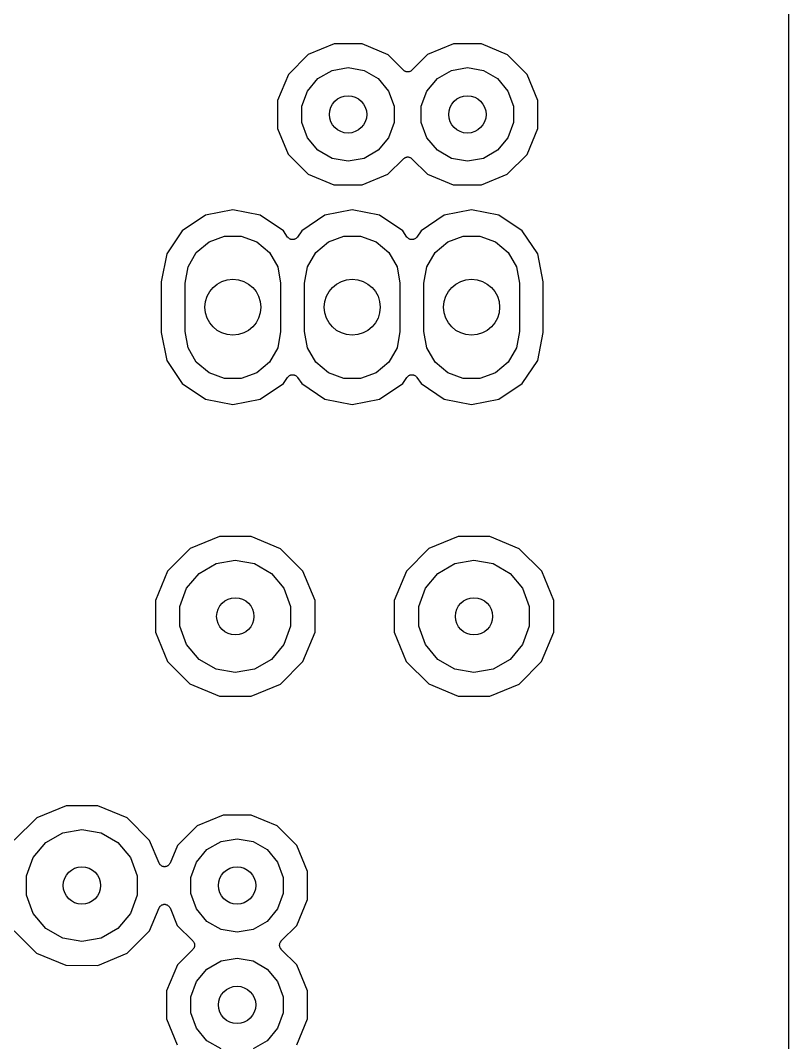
# Model space of a CAD drawing. Extents: x 74 to 224, y -146 to -46.
# Drawn here: x 207.73 to 224.08, y -110.28 to -88.53 of the extents above; entities that cross this region are included whole.
import ezdxf

# ---------------------------------------------------------------- set-up
doc = ezdxf.new("R2010")
doc.units = 0
doc.header["$MEASUREMENT"] = 0
doc.layers.add('BLACK', color=7, linetype='CONTINUOUS')

msp = doc.modelspace()

# ---------------------------------------------------------------- linework, layer by layer
at = {"layer": 'Black'}
for p, q in [((224.08, -46.303), (224.08, -112.356)), ((214.409, -89.0252), (213.858, -89.2531)), ((215.006, -89.0257), (214.409, -89.0252)), ((215.557, -89.2545), (215.006, -89.0257)), ((216.949, -89.0252), (216.398, -89.2531)), ((217.546, -89.0257), (216.949, -89.0252)), ((218.097, -89.2545), (217.546, -89.0257)), ((213.858, -89.2531), (213.435, -89.6747)), ((215.886, -89.5841), (215.557, -89.2545)), ((216.398, -89.2531), (216.066, -89.5843)), ((218.519, -89.6769), (218.097, -89.2545)), ((214.066, -89.7626), (214.366, -89.5897)), ((214.366, -89.5897), (214.706, -89.5296)), ((214.706, -89.5296), (215.047, -89.5897)), ((215.047, -89.5897), (215.346, -89.7626)), ((215.895, -89.5905), (215.886, -89.5841)), ((215.903, -89.5984), (215.895, -89.5905)), ((215.913, -89.6031), (215.903, -89.5984)), ((215.922, -89.6095), (215.913, -89.6031)), ((215.933, -89.6123), (215.922, -89.6095)), ((215.943, -89.6171), (215.933, -89.6123)), ((216.019, -89.6124), (216.009, -89.6171)), ((216.03, -89.6096), (216.019, -89.6124)), ((216.039, -89.6032), (216.03, -89.6096)), ((216.049, -89.5985), (216.039, -89.6032)), ((216.057, -89.5907), (216.049, -89.5985)), ((216.066, -89.5843), (216.057, -89.5907)), ((216.606, -89.7626), (216.906, -89.5897)), ((216.906, -89.5897), (217.246, -89.5296)), ((217.246, -89.5296), (217.587, -89.5897)), ((217.587, -89.5897), (217.886, -89.7626)), ((213.435, -89.6747), (213.206, -90.2259)), ((213.844, -90.0276), (214.066, -89.7626)), ((215.346, -89.7626), (215.569, -90.0276)), ((215.954, -89.618), (215.943, -89.6171)), ((215.965, -89.6209), (215.954, -89.618)), ((215.976, -89.62), (215.965, -89.6209)), ((215.987, -89.6209), (215.976, -89.62)), ((215.998, -89.6181), (215.987, -89.6209)), ((216.009, -89.6171), (215.998, -89.6181)), ((216.384, -90.0276), (216.606, -89.7626)), ((217.886, -89.7626), (218.109, -90.0276)), ((218.747, -90.2285), (218.519, -89.6769)), ((213.725, -90.3526), (213.844, -90.0276)), ((215.569, -90.0276), (215.687, -90.3526)), ((216.265, -90.3526), (216.384, -90.0276)), ((218.109, -90.0276), (218.227, -90.3526)), ((213.206, -90.2259), (213.206, -90.8227)), ((218.746, -90.8253), (218.747, -90.2285)), ((213.725, -90.6985), (213.725, -90.3526)), ((215.687, -90.3526), (215.687, -90.6985)), ((216.265, -90.6985), (216.265, -90.3526)), ((218.227, -90.3526), (218.227, -90.6985)), ((213.844, -91.0236), (213.725, -90.6985)), ((215.687, -90.6985), (215.569, -91.0236)), ((216.384, -91.0236), (216.265, -90.6985)), ((218.227, -90.6985), (218.109, -91.0236)), ((213.206, -90.8227), (213.434, -91.3743)), ((218.517, -91.3765), (218.746, -90.8253)), ((214.066, -91.2886), (213.844, -91.0236)), ((215.569, -91.0236), (215.346, -91.2886)), ((216.606, -91.2886), (216.384, -91.0236)), ((218.109, -91.0236), (217.886, -91.2886)), ((214.366, -91.4615), (214.066, -91.2886)), ((215.346, -91.2886), (215.047, -91.4615)), ((216.906, -91.4615), (216.606, -91.2886)), ((217.886, -91.2886), (217.587, -91.4615)), ((213.434, -91.3743), (213.855, -91.7967)), ((214.706, -91.5216), (214.366, -91.4615)), ((215.047, -91.4615), (214.706, -91.5216)), ((215.555, -91.7981), (215.887, -91.4669)), ((215.887, -91.4669), (215.896, -91.4605)), ((215.896, -91.4605), (215.904, -91.4527)), ((215.904, -91.4527), (215.914, -91.448)), ((215.914, -91.448), (215.923, -91.4416)), ((215.923, -91.4416), (215.934, -91.4388)), ((215.934, -91.4388), (215.944, -91.4341)), ((215.944, -91.4341), (215.955, -91.4331)), ((215.955, -91.4331), (215.965, -91.4303)), ((215.965, -91.4303), (215.977, -91.4312)), ((215.977, -91.4312), (215.988, -91.4303)), ((215.988, -91.4303), (215.998, -91.4332)), ((215.998, -91.4332), (216.009, -91.4341)), ((216.009, -91.4341), (216.019, -91.4389)), ((216.019, -91.4389), (216.03, -91.4417)), ((216.03, -91.4417), (216.039, -91.4481)), ((216.039, -91.4481), (216.049, -91.4528)), ((216.049, -91.4528), (216.057, -91.4607)), ((216.057, -91.4607), (216.066, -91.4671)), ((216.066, -91.4671), (216.395, -91.7967)), ((217.246, -91.5216), (216.906, -91.4615)), ((217.587, -91.4615), (217.246, -91.5216)), ((218.095, -91.7981), (218.517, -91.3765)), ((213.855, -91.7967), (214.406, -92.0255)), ((215.003, -92.026), (215.555, -91.7981)), ((216.395, -91.7967), (216.946, -92.0255)), ((217.543, -92.026), (218.095, -91.7981)), ((214.406, -92.0255), (215.003, -92.026)), ((216.946, -92.0255), (217.543, -92.026)), ((212.255, -92.5559), (211.673, -92.6717)), ((212.837, -92.6717), (212.255, -92.5559)), ((214.795, -92.5559), (214.213, -92.6717)), ((215.377, -92.6717), (214.795, -92.5559)), ((217.335, -92.5559), (216.753, -92.6717)), ((217.917, -92.6717), (217.335, -92.5559)), ((211.673, -92.6717), (211.179, -93.0015)), ((213.331, -93.0015), (212.837, -92.6717)), ((214.213, -92.6717), (213.719, -93.0015)), ((215.871, -93.0015), (215.377, -92.6717)), ((216.753, -92.6717), (216.259, -93.0015)), ((218.411, -93.0015), (217.917, -92.6717)), ((211.179, -93.0015), (210.849, -93.4951)), ((213.42, -93.134), (213.331, -93.0015)), ((213.719, -93.0015), (213.631, -93.134)), ((215.96, -93.134), (215.871, -93.0015)), ((216.259, -93.0015), (216.171, -93.134)), ((218.741, -93.4951), (218.411, -93.0015)), ((211.477, -93.4608), (211.747, -93.234)), ((211.747, -93.234), (212.079, -93.1133)), ((212.079, -93.1133), (212.432, -93.1133)), ((212.432, -93.1133), (212.763, -93.234)), ((212.763, -93.234), (213.033, -93.4608)), ((213.429, -93.144), (213.42, -93.134)), ((213.437, -93.1552), (213.429, -93.144)), ((213.444, -93.1599), (213.437, -93.1552)), ((213.45, -93.1659), (213.444, -93.1599)), ((213.462, -93.172), (213.45, -93.1659)), ((213.474, -93.1797), (213.462, -93.172)), ((213.482, -93.1817), (213.474, -93.1797)), ((213.49, -93.1854), (213.482, -93.1817)), ((213.503, -93.1869), (213.49, -93.1854)), ((213.517, -93.1902), (213.503, -93.1869)), ((213.525, -93.1893), (213.517, -93.1902)), ((213.533, -93.1902), (213.525, -93.1893)), ((213.547, -93.1869), (213.533, -93.1902)), ((213.561, -93.1854), (213.547, -93.1869)), ((213.568, -93.1817), (213.561, -93.1854)), ((213.576, -93.1797), (213.568, -93.1817)), ((213.588, -93.172), (213.576, -93.1797)), ((213.6, -93.1659), (213.588, -93.172)), ((213.606, -93.1599), (213.6, -93.1659)), ((213.613, -93.1552), (213.606, -93.1599)), ((213.621, -93.144), (213.613, -93.1552)), ((213.631, -93.134), (213.621, -93.144)), ((214.017, -93.4608), (214.287, -93.234)), ((214.287, -93.234), (214.619, -93.1133)), ((214.619, -93.1133), (214.972, -93.1133)), ((214.972, -93.1133), (215.303, -93.234)), ((215.303, -93.234), (215.573, -93.4608)), ((215.969, -93.144), (215.96, -93.134)), ((215.977, -93.1552), (215.969, -93.144)), ((215.984, -93.1599), (215.977, -93.1552)), ((215.99, -93.1659), (215.984, -93.1599)), ((216.002, -93.172), (215.99, -93.1659)), ((216.014, -93.1797), (216.002, -93.172)), ((216.022, -93.1817), (216.014, -93.1797)), ((216.03, -93.1854), (216.022, -93.1817)), ((216.043, -93.1869), (216.03, -93.1854)), ((216.057, -93.1902), (216.043, -93.1869)), ((216.065, -93.1893), (216.057, -93.1902)), ((216.073, -93.1902), (216.065, -93.1893)), ((216.087, -93.1869), (216.073, -93.1902)), ((216.101, -93.1854), (216.087, -93.1869)), ((216.108, -93.1817), (216.101, -93.1854)), ((216.116, -93.1797), (216.108, -93.1817)), ((216.128, -93.172), (216.116, -93.1797)), ((216.14, -93.1659), (216.128, -93.172)), ((216.146, -93.1599), (216.14, -93.1659)), ((216.153, -93.1552), (216.146, -93.1599)), ((216.161, -93.144), (216.153, -93.1552)), ((216.171, -93.134), (216.161, -93.144)), ((216.557, -93.4608), (216.827, -93.234)), ((216.827, -93.234), (217.159, -93.1133)), ((217.159, -93.1133), (217.512, -93.1133)), ((217.512, -93.1133), (217.843, -93.234)), ((217.843, -93.234), (218.113, -93.4608)), ((210.849, -93.4951), (210.731, -94.0899)), ((211.3, -93.7664), (211.477, -93.4608)), ((213.033, -93.4608), (213.21, -93.7664)), ((213.84, -93.7664), (214.017, -93.4608)), ((215.573, -93.4608), (215.75, -93.7664)), ((216.38, -93.7664), (216.557, -93.4608)), ((218.113, -93.4608), (218.29, -93.7664)), ((218.859, -94.0899), (218.741, -93.4951)), ((211.239, -94.1139), (211.3, -93.7664)), ((213.21, -93.7664), (213.271, -94.1139)), ((213.779, -94.1139), (213.84, -93.7664)), ((215.75, -93.7664), (215.811, -94.1139)), ((216.319, -94.1139), (216.38, -93.7664)), ((218.29, -93.7664), (218.351, -94.1139)), ((210.731, -94.0899), (210.731, -95.1655)), ((211.239, -95.1415), (211.239, -94.1139)), ((213.271, -94.1139), (213.271, -95.1415)), ((213.779, -95.1415), (213.779, -94.1139)), ((215.811, -94.1139), (215.811, -95.1415)), ((216.319, -95.1415), (216.319, -94.1139)), ((218.351, -94.1139), (218.351, -95.1415)), ((218.859, -95.1655), (218.859, -94.0899)), ((210.731, -95.1655), (210.849, -95.7603)), ((211.3, -95.489), (211.239, -95.1415)), ((213.271, -95.1415), (213.21, -95.489)), ((213.84, -95.489), (213.779, -95.1415)), ((215.811, -95.1415), (215.75, -95.489)), ((216.38, -95.489), (216.319, -95.1415)), ((218.351, -95.1415), (218.29, -95.489)), ((218.741, -95.7603), (218.859, -95.1655)), ((211.477, -95.7946), (211.3, -95.489)), ((213.21, -95.489), (213.033, -95.7946)), ((214.017, -95.7946), (213.84, -95.489)), ((215.75, -95.489), (215.573, -95.7946)), ((216.557, -95.7946), (216.38, -95.489)), ((218.29, -95.489), (218.113, -95.7946)), ((210.849, -95.7603), (211.179, -96.2539)), ((211.747, -96.0214), (211.477, -95.7946)), ((213.033, -95.7946), (212.763, -96.0214)), ((214.287, -96.0214), (214.017, -95.7946)), ((215.573, -95.7946), (215.303, -96.0214)), ((216.827, -96.0214), (216.557, -95.7946)), ((218.113, -95.7946), (217.843, -96.0214)), ((218.411, -96.2539), (218.741, -95.7603)), ((212.079, -96.1421), (211.747, -96.0214)), ((212.763, -96.0214), (212.432, -96.1421)), ((213.331, -96.2539), (213.42, -96.1214)), ((213.42, -96.1214), (213.429, -96.1114)), ((213.429, -96.1114), (213.437, -96.1002)), ((213.437, -96.1002), (213.444, -96.0955)), ((213.444, -96.0955), (213.45, -96.0895)), ((213.45, -96.0895), (213.462, -96.0834)), ((213.462, -96.0834), (213.474, -96.0757)), ((213.474, -96.0757), (213.482, -96.0737)), ((213.482, -96.0737), (213.49, -96.07)), ((213.49, -96.07), (213.503, -96.0685)), ((213.503, -96.0685), (213.517, -96.0652)), ((213.517, -96.0652), (213.525, -96.0661)), ((213.525, -96.0661), (213.533, -96.0652)), ((213.533, -96.0652), (213.547, -96.0685)), ((213.547, -96.0685), (213.561, -96.07)), ((213.561, -96.07), (213.568, -96.0737)), ((213.568, -96.0737), (213.576, -96.0757)), ((213.576, -96.0757), (213.588, -96.0834)), ((213.588, -96.0834), (213.6, -96.0895)), ((213.6, -96.0895), (213.606, -96.0955)), ((213.606, -96.0955), (213.613, -96.1002)), ((213.613, -96.1002), (213.621, -96.1114)), ((213.621, -96.1114), (213.631, -96.1214)), ((213.631, -96.1214), (213.719, -96.2539)), ((214.619, -96.1421), (214.287, -96.0214)), ((215.303, -96.0214), (214.972, -96.1421)), ((215.871, -96.2539), (215.96, -96.1214)), ((215.96, -96.1214), (215.969, -96.1114)), ((215.969, -96.1114), (215.977, -96.1002)), ((215.977, -96.1002), (215.984, -96.0955)), ((215.984, -96.0955), (215.99, -96.0895)), ((215.99, -96.0895), (216.002, -96.0834)), ((216.002, -96.0834), (216.014, -96.0757)), ((216.014, -96.0757), (216.022, -96.0737)), ((216.022, -96.0737), (216.03, -96.07)), ((216.03, -96.07), (216.043, -96.0685)), ((216.043, -96.0685), (216.057, -96.0652)), ((216.057, -96.0652), (216.065, -96.0661)), ((216.065, -96.0661), (216.073, -96.0652)), ((216.073, -96.0652), (216.087, -96.0685)), ((216.087, -96.0685), (216.101, -96.07)), ((216.101, -96.07), (216.108, -96.0737)), ((216.108, -96.0737), (216.116, -96.0757)), ((216.116, -96.0757), (216.128, -96.0834)), ((216.128, -96.0834), (216.14, -96.0895)), ((216.14, -96.0895), (216.146, -96.0955)), ((216.146, -96.0955), (216.153, -96.1002)), ((216.153, -96.1002), (216.161, -96.1114)), ((216.161, -96.1114), (216.171, -96.1214)), ((216.171, -96.1214), (216.259, -96.2539)), ((217.159, -96.1421), (216.827, -96.0214)), ((217.843, -96.0214), (217.512, -96.1421)), ((211.179, -96.2539), (211.673, -96.5837)), ((212.432, -96.1421), (212.079, -96.1421)), ((212.837, -96.5837), (213.331, -96.2539)), ((213.719, -96.2539), (214.213, -96.5837)), ((214.972, -96.1421), (214.619, -96.1421)), ((215.377, -96.5837), (215.871, -96.2539)), ((216.259, -96.2539), (216.753, -96.5837)), ((217.512, -96.1421), (217.159, -96.1421)), ((217.917, -96.5837), (218.411, -96.2539)), ((211.673, -96.5837), (212.255, -96.6995)), ((212.255, -96.6995), (212.837, -96.5837)), ((214.213, -96.5837), (214.795, -96.6995)), ((214.795, -96.6995), (215.377, -96.5837)), ((216.753, -96.5837), (217.335, -96.6995)), ((217.335, -96.6995), (217.917, -96.5837)), ((211.97, -99.5074), (211.345, -99.7654)), ((212.645, -99.508), (211.97, -99.5074)), ((213.269, -99.7671), (212.645, -99.508)), ((217.05, -99.5074), (216.425, -99.7654)), ((217.725, -99.508), (217.05, -99.5074)), ((218.349, -99.7671), (217.725, -99.508)), ((211.345, -99.7654), (210.867, -100.243)), ((213.747, -100.245), (213.269, -99.7671)), ((216.425, -99.7654), (215.947, -100.243)), ((218.827, -100.245), (218.349, -99.7671)), ((211.897, -100.083), (212.306, -100.011)), ((212.306, -100.011), (212.715, -100.083)), ((216.977, -100.083), (217.386, -100.011)), ((217.386, -100.011), (217.795, -100.083)), ((210.867, -100.243), (210.608, -100.867)), ((211.538, -100.291), (211.897, -100.083)), ((212.715, -100.083), (213.074, -100.291)), ((214.005, -100.87), (213.747, -100.245)), ((215.947, -100.243), (215.688, -100.867)), ((216.618, -100.291), (216.977, -100.083)), ((217.795, -100.083), (218.154, -100.291)), ((219.085, -100.87), (218.827, -100.245)), ((211.271, -100.609), (211.538, -100.291)), ((213.074, -100.291), (213.341, -100.609)), ((216.351, -100.609), (216.618, -100.291)), ((218.154, -100.291), (218.421, -100.609)), ((211.129, -100.999), (211.271, -100.609)), ((213.341, -100.609), (213.483, -100.999)), ((216.209, -100.999), (216.351, -100.609)), ((218.421, -100.609), (218.563, -100.999)), ((210.608, -100.867), (210.607, -101.543)), ((214.004, -101.546), (214.005, -100.87)), ((215.688, -100.867), (215.687, -101.543)), ((219.084, -101.546), (219.085, -100.87)), ((211.129, -101.414), (211.129, -100.999)), ((213.483, -100.999), (213.483, -101.414)), ((216.209, -101.414), (216.209, -100.999)), ((218.563, -100.999), (218.563, -101.414)), ((210.607, -101.543), (210.865, -102.167)), ((211.271, -101.804), (211.129, -101.414)), ((213.483, -101.414), (213.341, -101.804)), ((213.745, -102.17), (214.004, -101.546)), ((215.687, -101.543), (215.945, -102.167)), ((216.351, -101.804), (216.209, -101.414)), ((218.563, -101.414), (218.421, -101.804)), ((218.825, -102.17), (219.084, -101.546)), ((211.538, -102.122), (211.271, -101.804)), ((213.341, -101.804), (213.074, -102.122)), ((216.618, -102.122), (216.351, -101.804)), ((218.421, -101.804), (218.154, -102.122)), ((210.865, -102.167), (211.342, -102.645)), ((211.897, -102.329), (211.538, -102.122)), ((213.074, -102.122), (212.715, -102.329)), ((213.267, -102.647), (213.745, -102.17)), ((215.945, -102.167), (216.422, -102.645)), ((216.977, -102.329), (216.618, -102.122)), ((218.154, -102.122), (217.795, -102.329)), ((218.347, -102.647), (218.825, -102.17)), ((212.306, -102.401), (211.897, -102.329)), ((212.715, -102.329), (212.306, -102.401)), ((217.386, -102.401), (216.977, -102.329)), ((217.795, -102.329), (217.386, -102.401)), ((211.342, -102.645), (211.967, -102.905)), ((212.642, -102.905), (213.267, -102.647)), ((216.422, -102.645), (217.047, -102.905)), ((217.722, -102.905), (218.347, -102.647)), ((211.967, -102.905), (212.642, -102.905)), ((217.047, -102.905), (217.722, -102.905)), ((208.706, -105.235), (208.081, -105.493)), ((209.381, -105.236), (208.706, -105.235)), ((210.005, -105.495), (209.381, -105.236)), ((212.047, -105.434), (211.495, -105.661)), ((212.644, -105.434), (212.047, -105.434)), ((213.195, -105.663), (212.644, -105.434)), ((208.081, -105.493), (207.603, -105.971)), ((210.483, -105.973), (210.005, -105.495)), ((211.495, -105.661), (211.073, -106.083)), ((213.617, -106.085), (213.195, -105.663)), ((208.274, -106.018), (208.633, -105.811)), ((208.633, -105.811), (209.042, -105.739)), ((209.042, -105.739), (209.451, -105.811)), ((209.451, -105.811), (209.81, -106.018)), ((208.007, -106.336), (208.274, -106.018)), ((209.81, -106.018), (210.077, -106.336)), ((210.683, -106.457), (210.483, -105.973)), ((211.073, -106.083), (210.918, -106.457)), ((211.704, -106.171), (212.003, -105.998)), ((212.003, -105.998), (212.344, -105.938)), ((212.344, -105.938), (212.685, -105.998)), ((212.685, -105.998), (212.984, -106.171)), ((213.844, -106.637), (213.617, -106.085)), ((207.865, -106.726), (208.007, -106.336)), ((210.077, -106.336), (210.219, -106.726)), ((211.481, -106.436), (211.704, -106.171)), ((212.984, -106.171), (213.207, -106.436)), ((210.692, -106.471), (210.683, -106.457)), ((210.699, -106.486), (210.692, -106.471)), ((210.704, -106.49), (210.699, -106.486)), ((210.707, -106.494), (210.704, -106.49)), ((210.72, -106.504), (210.707, -106.494)), ((210.732, -106.516), (210.72, -106.504)), ((210.737, -106.518), (210.732, -106.516)), ((210.742, -106.521), (210.737, -106.518)), ((210.757, -106.526), (210.742, -106.521)), ((210.773, -106.533), (210.757, -106.526)), ((210.778, -106.533), (210.773, -106.533)), ((210.784, -106.535), (210.778, -106.533)), ((210.8, -106.534), (210.784, -106.535)), ((210.817, -106.535), (210.8, -106.534)), ((210.822, -106.533), (210.817, -106.535)), ((210.828, -106.533), (210.822, -106.533)), ((210.843, -106.526), (210.828, -106.533)), ((210.859, -106.521), (210.843, -106.526)), ((210.863, -106.518), (210.859, -106.521)), ((210.868, -106.516), (210.863, -106.518)), ((210.881, -106.505), (210.868, -106.516)), ((210.894, -106.495), (210.881, -106.505)), ((210.897, -106.49), (210.894, -106.495)), ((210.901, -106.486), (210.897, -106.49)), ((210.909, -106.471), (210.901, -106.486)), ((210.918, -106.457), (210.909, -106.471)), ((211.363, -106.761), (211.481, -106.436)), ((213.207, -106.436), (213.325, -106.761)), ((207.865, -107.142), (207.865, -106.726)), ((210.219, -106.726), (210.219, -107.142)), ((211.363, -107.107), (211.363, -106.761)), ((213.325, -106.761), (213.325, -107.107)), ((213.844, -107.234), (213.844, -106.637)), ((208.007, -107.532), (207.865, -107.142)), ((210.219, -107.142), (210.077, -107.532)), ((211.481, -107.432), (211.363, -107.107)), ((213.325, -107.107), (213.207, -107.432)), ((210.481, -107.897), (210.683, -107.411)), ((210.683, -107.411), (210.692, -107.397)), ((210.692, -107.397), (210.7, -107.382)), ((210.7, -107.382), (210.704, -107.378)), ((210.704, -107.378), (210.707, -107.374)), ((210.707, -107.374), (210.72, -107.364)), ((210.72, -107.364), (210.732, -107.352)), ((210.732, -107.352), (210.738, -107.35)), ((210.738, -107.35), (210.742, -107.347)), ((210.742, -107.347), (210.758, -107.342)), ((210.758, -107.342), (210.773, -107.336)), ((210.773, -107.336), (210.779, -107.335)), ((210.779, -107.335), (210.784, -107.334)), ((210.784, -107.334), (210.801, -107.334)), ((210.801, -107.334), (210.817, -107.334)), ((210.817, -107.334), (210.823, -107.335)), ((210.823, -107.335), (210.828, -107.336)), ((210.828, -107.336), (210.843, -107.342)), ((210.843, -107.342), (210.859, -107.347)), ((210.859, -107.347), (210.864, -107.35)), ((210.864, -107.35), (210.869, -107.352)), ((210.869, -107.352), (210.881, -107.364)), ((210.881, -107.364), (210.894, -107.374)), ((210.894, -107.374), (210.897, -107.379)), ((210.897, -107.379), (210.901, -107.382)), ((210.901, -107.382), (210.909, -107.397)), ((210.909, -107.397), (210.918, -107.411)), ((210.918, -107.411), (211.071, -107.783)), ((211.704, -107.697), (211.481, -107.432)), ((213.207, -107.432), (212.984, -107.697)), ((213.615, -107.785), (213.844, -107.234)), ((208.274, -107.85), (208.007, -107.532)), ((210.077, -107.532), (209.81, -107.85)), ((208.633, -108.057), (208.274, -107.85)), ((209.81, -107.85), (209.451, -108.057)), ((211.071, -107.783), (211.403, -108.114)), ((212.003, -107.87), (211.704, -107.697)), ((212.344, -107.93), (212.003, -107.87)), ((212.685, -107.87), (212.344, -107.93)), ((212.984, -107.697), (212.685, -107.87)), ((213.285, -108.114), (213.615, -107.785)), ((207.601, -107.895), (208.079, -108.373)), ((209.042, -108.129), (208.633, -108.057)), ((209.451, -108.057), (209.042, -108.129)), ((210.003, -108.375), (210.481, -107.897)), ((211.403, -108.294), (211.073, -108.623)), ((211.403, -108.114), (211.409, -108.124)), ((211.409, -108.285), (211.403, -108.294)), ((211.409, -108.124), (211.417, -108.131)), ((211.417, -108.277), (211.409, -108.285)), ((211.417, -108.131), (211.422, -108.142)), ((211.421, -108.267), (211.417, -108.277)), ((211.428, -108.258), (211.421, -108.267)), ((211.422, -108.142), (211.428, -108.151)), ((211.428, -108.151), (211.431, -108.161)), ((211.431, -108.247), (211.428, -108.258)), ((211.431, -108.161), (211.436, -108.171)), ((211.435, -108.237), (211.431, -108.247)), ((211.436, -108.226), (211.435, -108.237)), ((211.436, -108.171), (211.436, -108.183)), ((211.436, -108.183), (211.439, -108.193)), ((211.439, -108.215), (211.436, -108.226)), ((211.439, -108.193), (211.438, -108.204)), ((211.438, -108.204), (211.439, -108.215)), ((213.249, -108.193), (213.252, -108.182)), ((213.25, -108.204), (213.249, -108.193)), ((213.249, -108.215), (213.25, -108.204)), ((213.252, -108.225), (213.249, -108.215)), ((213.252, -108.182), (213.253, -108.171)), ((213.252, -108.237), (213.252, -108.225)), ((213.257, -108.247), (213.252, -108.237)), ((213.253, -108.171), (213.257, -108.161)), ((213.257, -108.161), (213.26, -108.15)), ((213.26, -108.257), (213.257, -108.247)), ((213.26, -108.15), (213.267, -108.141)), ((213.266, -108.266), (213.26, -108.257)), ((213.271, -108.277), (213.266, -108.266)), ((213.267, -108.141), (213.271, -108.131)), ((213.271, -108.131), (213.279, -108.123)), ((213.279, -108.284), (213.271, -108.277)), ((213.279, -108.123), (213.285, -108.114)), ((213.285, -108.294), (213.279, -108.284)), ((213.617, -108.625), (213.285, -108.294)), ((208.079, -108.373), (208.703, -108.632)), ((209.378, -108.633), (210.003, -108.375)), ((212.003, -108.538), (212.344, -108.478)), ((212.344, -108.478), (212.685, -108.538)), ((208.703, -108.632), (209.378, -108.633)), ((211.073, -108.623), (210.844, -109.174)), ((211.481, -108.976), (211.704, -108.711)), ((211.704, -108.711), (212.003, -108.538)), ((212.685, -108.538), (212.984, -108.711)), ((212.984, -108.711), (213.207, -108.976)), ((213.844, -109.177), (213.617, -108.625)), ((210.844, -109.174), (210.844, -109.771)), ((211.363, -109.301), (211.481, -108.976)), ((213.207, -108.976), (213.325, -109.301)), ((213.844, -109.774), (213.844, -109.177)), ((211.363, -109.647), (211.363, -109.301)), ((213.325, -109.301), (213.325, -109.647)), ((210.844, -109.771), (211.071, -110.323)), ((211.481, -109.972), (211.363, -109.647)), ((213.325, -109.647), (213.207, -109.972)), ((213.615, -110.325), (213.844, -109.774)), ((211.704, -110.237), (211.481, -109.972)), ((213.207, -109.972), (212.984, -110.237)), ((212.003, -110.41), (211.704, -110.237)), ((212.984, -110.237), (212.685, -110.41))]:
    msp.add_line(p, q, dxfattribs=at)
for centre, radius in [((214.706, -90.5256), 0.3969), ((217.246, -90.5256), 0.3969), ((212.255, -94.6277), 0.5953), ((214.795, -94.6277), 0.5953), ((217.335, -94.6277), 0.5953), ((212.306, -101.206), 0.3969), ((217.386, -101.206), 0.3969), ((209.042, -106.934), 0.3969), ((212.344, -106.934), 0.3969), ((212.344, -109.474), 0.3969)]:
    msp.add_circle(centre, radius, dxfattribs=at)

doc.saveas('drawing.dxf')
